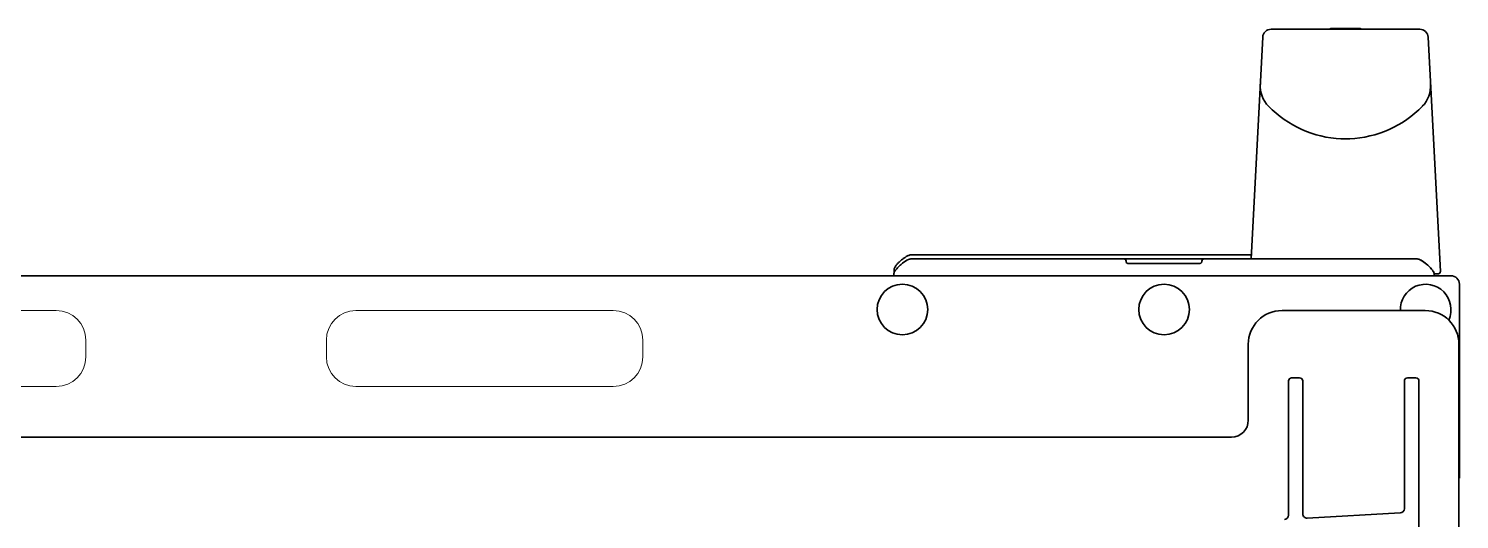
# Model space of a CAD drawing. Extents: x 5819 to 10669, y -850 to 3566.
# Drawn here: x 8893.1 to 9232.1, y 3449.7 to 3566.2 of the extents above; entities that cross this region are included whole.
import ezdxf

# ---------------------------------------------------------------- set-up
doc = ezdxf.new("R2010")
doc.units = 0
doc.header["$LTSCALE"] = 5
doc.layers.get('0').update_dxf_attribs({"linetype": 'CONTINUOUS', "lineweight": 0})
doc.layers.add('1', color=7, linetype='CONTINUOUS', true_color=0xffffff)

msp = doc.modelspace()

# ---------------------------------------------------------------- linework, layer by layer
for p, q in [((8899.64, 3499.28), (8838.64, 3499.28)), ((9031.64, 3499.28), (8970.64, 3499.28)), ((8906.64, 3488.28), (8906.64, 3492.28)), ((8963.64, 3492.28), (8963.64, 3488.28)), ((9038.64, 3488.28), (9038.64, 3492.28)), ((8838.64, 3481.28), (8899.64, 3481.28)), ((8970.64, 3481.28), (9031.64, 3481.28))]:
    msp.add_line(p, q)
for centre, start, end in [((8899.64, 3492.28), 0, 90), ((8970.64, 3492.28), 90, 180), ((9031.64, 3492.28), 0, 90), ((8899.64, 3488.28), 270, 0), ((8970.64, 3488.28), 180, 270), ((9031.64, 3488.28), 270, 0)]:
    msp.add_arc(centre, 7, start, end)
at = {"layer": '1', "color": 7, "linetype": 'Continuous', "lineweight": 35}
for p, q in [((9182.78, 3511.53), (9185.54, 3564.13)), ((9187.53, 3566.03), (9222.74, 3566.03)), ((9208.59, 3566.18), (9201.68, 3566.18)), ((9227.65, 3508.55), (9224.73, 3564.13)), ((9203.97, 3540.08), (9203.97, 3540.07)), ((9203.97, 3540.08), (9203.97, 3540.07)), ((9102.14, 3511.53), (9101.93, 3511.5)), ((9102.14, 3511.53), (9101.93, 3511.5)), ((9102.14, 3511.53), (9105.14, 3511.53)), ((9182.83, 3512.53), (9102.19, 3512.53)), ((9104.31, 3511.53), (9104.3, 3511.53)), ((9104.31, 3511.53), (9104.3, 3511.53)), ((9104.3, 3511.53), (9219.97, 3511.53)), ((9153.14, 3511.03), (9153.14, 3510.74)), ((9170.39, 3510.45), (9153.89, 3510.45)), ((9171.14, 3510.74), (9171.14, 3511.03)), ((9171.14, 3510.75), (9171.14, 3510.75)), ((9218.97, 3511.53), (9218.96, 3511.53)), ((9219.13, 3511.53), (9222.13, 3511.53)), ((9222.13, 3511.53), (9222.34, 3511.5)), ((9222.41, 3511.48), (9222.34, 3511.5)), ((9230.14, 3507.53), (8376.14, 3507.53)), ((9098.15, 3508.1), (9098.14, 3507.53)), ((9098.16, 3508.2), (9098.19, 3509.17)), ((9226.13, 3508.1), (9226.14, 3507.53)), ((9227.15, 3508.03), (9226.13, 3508.03)), ((9232.14, 3459.53), (9232.14, 3505.53)), ((9190.1, 3499.29), (9190.1, 3499.28)), ((9224.04, 3499.28), (9190.1, 3499.28)), ((9224.04, 3499.29), (9224.04, 3499.28)), ((9182.11, 3491.3), (9182.11, 3491.3)), ((9182.11, 3491.3), (9182.11, 3473.28)), ((9232.03, 3429.36), (9232.03, 3491.3)), ((9232.03, 3491.3), (9232.03, 3491.3)), ((9191.62, 3482.58), (9191.62, 3450.74)), ((9192.37, 3483.33), (9192.37, 3483.33)), ((9192.37, 3483.33), (9194.28, 3483.33)), ((9194.28, 3483.33), (9194.28, 3483.33)), ((9195.03, 3451.04), (9195.03, 3482.58)), ((9219.09, 3482.58), (9219.09, 3452.27)), ((9219.84, 3483.33), (9221.81, 3483.33)), ((9219.84, 3483.33), (9219.84, 3483.33)), ((9221.81, 3483.33), (9221.81, 3483.33)), ((9222.56, 3426.83), (9222.56, 3482.58)), ((9182.11, 3473.28), (9182.11, 3473.28)), ((9178.12, 3469.28), (8428.03, 3469.28)), ((9178.12, 3469.29), (9178.12, 3469.28)), ((9218.14, 3451.27), (9196.09, 3450.04))]:
    msp.add_line(p, q, dxfattribs=at)
for points in [[(9101.93, 3511.5), (9101.86, 3511.48), (9101.55, 3511.36), (9101.23, 3511.2), (9100.9, 3511), (9100.52, 3510.75), (9100.17, 3510.49), (9099.86, 3510.25), (9099.6, 3510.02), (9099.37, 3509.8), (9099.16, 3509.6), (9098.97, 3509.4), (9098.8, 3509.22), (9098.65, 3509.04), (9098.52, 3508.87), (9098.4, 3508.7), (9098.3, 3508.53), (9098.21, 3508.36), (9098.16, 3508.2), (9098.15, 3508.1)], [(9153.89, 3510.45), (9153.85, 3510.45), (9153.6, 3510.48), (9153.37, 3510.56), (9153.21, 3510.66), (9153.14, 3510.74), (9153.14, 3510.75)], [(9171.14, 3510.75), (9171.13, 3510.74), (9171.05, 3510.65), (9170.88, 3510.55), (9170.65, 3510.48), (9170.39, 3510.45)], [(9226.13, 3508.1), (9226.11, 3508.2), (9226.06, 3508.36), (9225.97, 3508.53), (9225.87, 3508.7), (9225.75, 3508.87), (9225.62, 3509.04), (9225.47, 3509.22), (9225.3, 3509.4), (9225.11, 3509.6), (9224.91, 3509.8), (9224.67, 3510.02), (9224.41, 3510.25), (9224.1, 3510.49), (9223.75, 3510.75), (9223.37, 3511), (9223.04, 3511.2), (9222.72, 3511.36), (9222.41, 3511.48), (9222.34, 3511.5)]]:
    msp.add_lwpolyline(points, dxfattribs=at)
for centre in [(9100.14, 3499.53), (9162.14, 3499.53)]:
    msp.add_circle(centre, 6, dxfattribs=at)
for centre, radius, start, end in [((9187.53, 3564.03), 2, 90, 177), ((9201.68, 3565.68), 0.5, 90, 135.487), ((9208.59, 3565.68), 0.5, 44.4998, 90), ((9222.74, 3564.03), 2, 3, 90), ((9191.94, 3552.61), 7, 177, 224.1229), ((9218.33, 3552.61), 7, 315.8771, 3), ((9205.14, 3565.41), 25.38, 224.1229, 267.7113), ((9205.14, 3565.41), 25.38, 272.2733, 315.8771), ((9205.28, 3544.52), 4.64, 253.6036, 255.6824), ((9204.39, 3542.02), 2.01, 262.7259, 264.7415), ((9204.39, 3542), 1.98, 264.7442, 265.3991), ((9204.39, 3541.99), 1.97, 265.3984, 266.7833), ((9204.39, 3541.98), 1.96, 266.7841, 267.6235), ((9204.39, 3541.97), 1.96, 267.6234, 268.8455), ((9204.39, 3541.97), 1.95, 268.8459, 270.9258), ((9204.39, 3541.97), 1.95, 270.9261, 271.9964), ((9204.39, 3541.97), 1.96, 271.9964, 273.0228), ((9204.38, 3541.98), 1.97, 273.0233, 274.286), ((9204.38, 3542), 1.98, 274.2856, 275.1372), ((9204.38, 3542.02), 2.01, 275.1401, 277.2744), ((9205.14, 3565.41), 25.38, 268.8485, 271.2991), ((9205.89, 3542.02), 2.01, 262.7256, 264.8598), ((9205.89, 3542), 1.98, 264.8627, 265.7144), ((9205.89, 3541.98), 1.97, 265.714, 266.9766), ((9205.89, 3541.97), 1.96, 266.9771, 268.0037), ((9205.89, 3541.97), 1.95, 268.0037, 269.0738), ((9205.89, 3541.96), 1.95, 269.0741, 270.1995), ((9205.89, 3541.97), 1.95, 270.1995, 271.1541), ((9205.89, 3541.97), 1.95, 271.1545, 272.3767), ((9205.88, 3541.98), 1.96, 272.3765, 273.2159), ((9205.88, 3541.99), 1.97, 273.2167, 274.6016), ((9205.88, 3542), 1.98, 274.6009, 275.2558), ((9205.88, 3542.02), 2.01, 275.2585, 277.2741), ((9152.64, 3511.03), 0.5, 0, 90), ((9171.64, 3511.03), 0.5, 90, 180), ((9227.15, 3508.53), 0.5, 270, 3), ((9230.14, 3505.53), 2, 0, 90), ((9224.14, 3499.53), 6, 335.5193, 182.3054)]:
    msp.add_arc(centre, radius, start, end, dxfattribs=at)
for centre, major_axis, ratio, start_param, end_param in [((9190.12, 3491.28), (-5.67, 5.67), 0.997776, -0.784029, 0.784029), ((9224.02, 3491.28), (5.67, 5.67), 0.997776, 5.499157, 7.067214), ((9192.37, 3482.58), (0, 0.75), 0.999402, 0, 1.570796), ((9194.28, 3482.58), (0.751, 0), 0.99853, 0, 1.570796), ((9219.84, 3482.58), (0, 0.75), 0.999402, 0, 1.570796), ((9221.81, 3482.58), (0.751, 0), 0.99853, 0, 1.570796), ((9178.11, 3473.29), (-2.84, 2.84), 0.996244, 2.357564, 3.925621), ((9218.09, 3452.27), (0.821, 0.571), 0.999112, 4.158901, 5.674785), ((9190.62, 3450.74), (0.821, 0.571), 0.999112, 4.158901, 5.674785), ((9196.03, 3451.04), (0.996, 0.089), 0.999321, 3.053132, 4.677011)]:
    msp.add_ellipse(centre, major_axis=major_axis, ratio=ratio, start_param=start_param, end_param=end_param, dxfattribs=at)
for points, knots in [([(9102.19, 3512.53), (9102.04, 3512.53), (9101.81, 3512.45), (9101.49, 3512.31), (9101.18, 3512.16), (9100.81, 3511.92), (9100.35, 3511.62), (9099.84, 3511.21), (9099.43, 3510.85), (9099.13, 3510.54), (9098.9, 3510.31), (9098.67, 3510.07), (9098.48, 3509.8), (9098.31, 3509.52), (9098.2, 3509.32), (9098.19, 3509.17)], [0, 0, 0, 0, 0.0625, 0.125, 0.1875, 0.25, 0.375, 0.5, 0.625, 0.6875, 0.75, 0.8125, 0.875, 0.9375, 1, 1, 1, 1]), ([(9101.93, 3511.5), (9101.92, 3511.49), (9101.91, 3511.49), (9101.9, 3511.49), (9101.89, 3511.49)], [0, 0, 0, 0, 0.50167, 1, 1, 1, 1]), ([(9222.34, 3511.5), (9222.56, 3511.44), (9222.97, 3511.25), (9223.72, 3510.8), (9224.4, 3510.27), (9225.03, 3509.7), (9225.47, 3509.23), (9225.8, 3508.82), (9226.03, 3508.44), (9226.12, 3508.22), (9226.13, 3508.1)], [0, 0, 0, 0, 0.131311, 0.256443, 0.501662, 0.623393, 0.745134, 0.867852, 0.930791, 1, 1, 1, 1])]:
    msp.add_open_spline(points, degree=3, knots=knots, dxfattribs=at)

doc.saveas('drawing.dxf')
